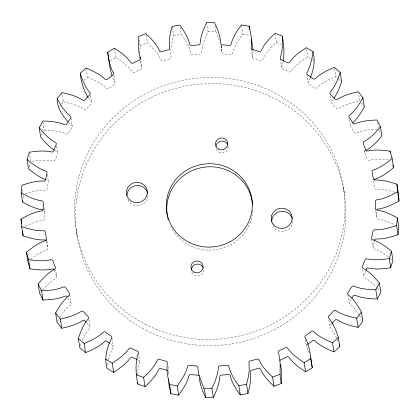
<?xml version="1.0" encoding="UTF-8"?>
<svg xmlns="http://www.w3.org/2000/svg" width="420" height="420" viewBox="0 0 420 420"><rect width="100%" height="100%" fill="white"/><g stroke="black" fill="none" stroke-linecap="round" stroke-linejoin="round"><path stroke-width="0.32" stroke-dasharray="2.1 1.58" d="M44.116 207.958L44.683 211.633L44.63 218.537A1.649 1.596 -8.7 0 1 43.029 220.185C36.713 221.104 30.749 223.687 25.195 226.742M396.606 225.95C390.91 222.794 384.799 220.101 378.31 219.198A1.649 1.596 -8.7 0 1 376.724 217.56L376.772 211.286M252.961 50.348L252.625 56.81A1.649 1.596 -8.7 0 0 253.811 58.742L260.647 60.611A1.649 1.596 -8.7 0 0 262.721 59.572C265.839 52.899 271.1 47.534 276.397 42.546L275.179 34.577M139.713 53.062L140.086 45.691L139.146 39.564M137.592 374.603L137.986 369.401L139.65 362.518A1.649 1.596 -8.7 0 0 138.857 360.402L137.702 359.846M23.042 197.647L23.368 194.497M168.556 374.115L168.782 372.382A1.649 1.596 -8.7 0 0 168.341 370.85M107.457 365.306L108.024 361.651M374.147 241.526L373.039 247.081A1.649 1.596 -8.7 0 0 374.278 248.981C380.069 250.887 385.271 254.284 389.975 258.106M283.07 61.541L281.752 66.68A1.649 1.596 -8.7 0 0 282.55 68.791L288.902 71.852A1.649 1.596 -8.7 0 0 291.133 71.195C295.459 65.184 301.633 60.837 307.781 56.863L311.656 59.188M172.127 27.106C175.549 37.165 168.982 46.82 170.987 57.052A1.649 1.596 -8.7 0 1 169.78 58.989L162.913 60.9A1.649 1.596 -8.7 0 1 160.855 59.871C157.836 53.23 152.644 47.885 147.415 42.924L146.008 33.731M108.46 359.782L110.003 354.097L112.943 347.608A1.649 1.596 -8.7 0 0 112.565 345.387L109.998 343.502M29.059 166.924L30.156 163.265M80.409 345.786L81.659 342.295M365.726 270.811L363.82 275.499A1.649 1.596 -8.7 0 0 364.681 277.589L370.634 281.6L377.139 287.963M310.275 77.868L308.464 81.585A1.649 1.596 -8.7 0 0 308.842 83.806L314.496 87.948A1.649 1.596 -8.7 0 0 316.811 87.701C322.182 82.556 329.065 79.375 335.858 76.555L338.263 78.682M206.656 22.58L208.063 31.773C204.96 38.267 202.036 45.103 201.605 52.374A1.649 1.596 -8.7 0 1 200.051 54.07L192.953 54.726A1.649 1.596 -8.7 0 1 191.126 53.345C189.43 46.284 185.357 40.084 181.157 34.267L180.122 27.526M82.546 340.001L85.449 334.036L89.565 328.178A1.649 1.596 -8.7 0 0 89.617 325.92L86.583 322.681M41.517 135.303L42.404 133.597M43.586 131.323L44.174 130.19L42.861 121.611M57.677 321.121L59.561 317.903M59.876 317.368L65.158 309.913L70.313 304.873A1.649 1.596 -8.7 0 0 70.791 302.663L67.757 297.869M351.115 299.166L349.393 301.838A1.649 1.596 -8.7 0 0 349.839 304.048L354.921 309.062L359.173 314.879M241.463 25.505L242.776 34.088C238.502 39.921 234.339 46.132 232.538 53.224A1.649 1.596 -8.7 0 1 230.69 54.616L223.603 54.002A1.649 1.596 -8.7 0 1 222.07 52.316L220.946 44.961M59.341 106.885L63.315 101.819L61.908 92.626M333.349 99.194L331.842 101.02A1.649 1.596 -8.7 0 0 331.79 103.273L336.556 108.36A1.649 1.596 -8.7 0 0 338.872 108.528C345.109 104.428 352.464 102.511 359.678 100.947L358.643 94.206M42.41 289.889L49.828 282.539L55.839 278.497A1.649 1.596 -8.7 0 0 56.726 276.402L55.692 269.661M331.558 323.815L330.236 325.211A1.649 1.596 -8.7 0 0 330.256 327.469L334.294 333.307L337.087 339.208M84.073 80.283L87.476 77.285L86.069 68.093M30.812 259.161C35.563 255.318 40.813 251.895 46.641 249.942A1.649 1.596 -8.7 0 0 47.906 248.042L46.688 240.072M110.25 60.779L115.831 57.43C121.916 61.362 128.037 65.677 132.274 71.663A1.649 1.596 -8.7 0 0 134.5 72.303L140.894 69.206A1.649 1.596 -8.7 0 0 141.719 67.09L140.259 60.795M140.086 45.691L147.415 42.924M25.179 193.909C31.579 191.725 38.309 189.992 45.124 190.239A1.649 1.596 -8.7 0 0 47.014 188.9L48.368 182.112A1.649 1.596 -8.7 0 0 47.129 180.217M173.439 35.69L181.157 34.267M377.155 129.271C370.183 129.512 363.048 130.226 356.57 132.972A1.649 1.596 -8.7 0 1 354.328 132.395L350.616 126.536A1.649 1.596 -8.7 0 1 351.094 124.32M208.063 31.773L215.906 31.752L219.492 40.362M44.174 130.19C51.534 130.405 59.11 130.935 65.972 133.823A1.649 1.596 -8.7 0 0 68.224 133.234L72.014 127.355A1.649 1.596 -8.7 0 0 71.568 125.144L68.948 122.755M388.311 159.973C382.032 159.091 375.532 158.802 369.301 160.193A1.649 1.596 -8.7 0 1 367.211 159.222L364.681 152.791L363.93 147.887M242.776 34.088L250.472 35.459M63.315 101.819C70.486 103.341 77.816 105.205 84.011 109.279A1.649 1.596 -8.7 0 0 86.336 109.1L91.172 103.982A1.649 1.596 -8.7 0 0 91.151 101.724L88.709 98.401M394.727 192.245C388.909 190.349 382.778 189.011 376.63 189.263A1.649 1.596 -8.7 0 1 374.761 187.94L373.501 181.157M276.397 42.546L281.258 44.363M87.476 77.285C94.217 80.062 101.057 83.202 106.365 88.321A1.649 1.596 -8.7 0 0 108.68 88.557L114.392 84.378A1.649 1.596 -8.7 0 0 114.802 82.152L112.387 76.792M54.663 150.439L56.726 151.604A1.649 1.596 -8.7 0 1 57.587 153.694L54.968 160.141A1.649 1.596 -8.7 0 1 52.862 161.123C45.57 159.511 38.01 160.335 30.707 161.438L29.395 152.859M312.207 59.519L314.423 60.848M390.464 258.494L391.44 259.271M338.741 79.107L341.618 81.659M377.543 288.43L379.565 290.782M361.237 102.963L363.972 106.491M359.483 315.415L361.631 319.158M378.998 130.342L380.719 133.739M309.241 352.957L306.605 347.041A1.649 1.596 -8.7 0 1 307.015 344.815M54.427 270.559L56.726 276.402M337.365 339.796L338.567 343.282M46.646 241.259L47.906 248.042M221.172 45.916L222.07 52.316M390.889 156.697L391.078 157.925M377.391 122.467L378.142 127.37M375.695 210.819L376.724 217.56M371.758 239.327L373.07 247.905M349.414 119.621L350.354 125.753M334.64 68.586L335.858 76.555M362.665 269.577L363.699 276.318M330.351 95.812L331.38 102.553M343.403 187.383L344.342 193.515M347.897 294.656L349.115 302.626M306.563 48.899L307.781 56.863M306.941 74.392L308.165 82.357M328.792 320.019L329.826 326.76M280.292 58.91L281.605 67.494M305.282 339.523L306.317 346.269M251.228 48.442L252.635 57.635M221.272 45.707L221.928 49.996M214.966 25.62L215.906 31.752M140.732 60.548L141.855 67.904M168.021 366.655L168.772 371.558M114.424 48.237L115.831 57.43M113.967 75.574L115.091 82.929M138.49 353.12L139.802 361.699M90.552 95.692L91.581 102.433M111.93 338.252L113.242 346.836M70.98 117.989L72.293 126.567M76.125 229.551L77.065 235.678M88.993 319.898L90.027 326.639M56.679 146.134L57.708 152.875M69.741 294.861L71.053 303.445M47.303 174.547L48.337 181.288M22.617 189.593L23.179 193.268M44.494 210.829A1.649 1.596 -8.7 0 1 44.683 211.633M364.681 152.791A1.649 1.596 -8.7 0 1 364.891 151.21M292.604 221.319A10.453 10.117 -8.7 0 1 283.437 231.425A10.453 10.117 -8.7 0 1 272.034 223.97M147.819 195.478A10.453 10.117 -8.7 0 1 147.735 196.749L147.483 197.999A10.453 10.117 -8.7 0 1 137.996 205.648A10.453 10.117 -8.7 0 1 127.648 199.337M252.688 210.803A43.05 41.659 -8.7 0 1 217.697 249.365A43.05 41.659 -8.7 0 1 170.788 226.469M203.627 269.887A6.148 5.954 -8.7 0 1 191.457 271.22M228.191 146.69A6.148 5.954 -8.7 0 1 216.074 148.391M146.186 330.351A135.292 130.924 -8.7 0 0 345.849 209.89A135.292 130.924 -8.7 0 0 140.07 103.556A135.292 130.924 -8.7 0 0 146.186 330.351M145.252 324.219A135.292 130.924 -8.7 0 0 344.915 203.758A135.292 130.924 -8.7 0 0 139.13 97.424A135.292 130.924 -8.7 0 0 145.252 324.219"/><path stroke-width="0.63" d="M199.406 378.037C199.972 384.862 202.634 391.298 205.501 397.441L213.344 397.42C216.447 390.931 219.371 384.09 219.802 376.819A1.649 1.596 -8.7 0 1 221.356 375.123L228.454 374.467A1.649 1.596 -8.7 0 1 230.276 375.848C231.977 382.909 236.05 389.109 240.251 394.926L247.968 393.508C249.8 386.579 251.375 379.334 250.42 372.146A1.649 1.596 -8.7 0 1 251.627 370.204L258.494 368.293A1.649 1.596 -8.7 0 1 260.552 369.327C263.571 375.963 268.763 381.313 273.992 386.269L281.321 383.502C278.581 373.459 281.899 362.796 278.281 352.91A1.649 1.596 -8.7 0 1 279.106 350.794L285.5 347.697A1.649 1.596 -8.7 0 1 287.726 348.338C291.963 354.322 298.084 358.638 304.169 362.57L305.576 371.763L312.275 367.742L310.595 357.924M281.321 383.502L281.694 376.131L281.258 368.981L280.387 364.319M43.097 209.995C35.758 208.997 28.996 205.632 22.591 202.067L21.184 192.869L21.961 185.299C28.954 182.915 36.251 180.763 43.717 181.046A1.649 1.596 -8.7 0 0 45.607 179.708L46.961 172.919A1.649 1.596 -8.7 0 0 45.722 171.019C38.713 168.735 32.708 164.215 27.101 159.558L29.3 152.245C36.603 151.142 44.163 150.318 51.455 151.93A1.649 1.596 -8.7 0 0 53.56 150.948L56.18 144.501A1.649 1.596 -8.7 0 0 55.319 142.411C48.877 138.915 43.843 133.392 39.223 127.811L42.767 120.997C50.127 121.212 57.703 121.742 64.565 124.63A1.649 1.596 -8.7 0 0 66.817 124.042L70.607 118.162A1.649 1.596 -8.7 0 0 70.161 115.952C64.502 111.358 60.611 105.016 57.141 98.705L61.908 92.626C69.08 94.148 76.409 96.012 82.604 100.086A1.649 1.596 -8.7 0 0 84.929 99.902L89.764 94.789A1.649 1.596 -8.7 0 0 89.743 92.531C85.055 86.992 82.441 80.052 80.236 73.227L86.069 68.093C92.809 70.864 99.65 74.004 104.958 79.128A1.649 1.596 -8.7 0 0 107.273 79.359L112.985 75.185A1.649 1.596 -8.7 0 0 113.395 72.959C109.841 66.649 108.596 59.357 107.725 52.259L114.424 48.237C120.508 52.169 126.63 56.48 130.867 62.465A1.649 1.596 -8.7 0 0 133.093 63.11L139.493 60.013A1.649 1.596 -8.7 0 0 140.311 57.897C138.012 51.03 138.185 43.633 138.679 36.498L146.008 33.731C151.237 38.687 156.429 44.037 159.448 50.673A1.649 1.596 -8.7 0 0 161.506 51.707L168.373 49.796A1.649 1.596 -8.7 0 0 169.58 47.854C168.625 40.666 170.2 33.422 172.032 26.492L179.75 25.074C183.95 30.891 188.024 37.091 189.725 44.152A1.649 1.596 -8.7 0 0 191.546 45.533L198.644 44.877A1.649 1.596 -8.7 0 0 200.198 43.181C200.629 35.91 203.553 29.069 206.656 22.58L214.499 22.559C217.518 29.043 220.343 35.884 220.663 43.123A1.649 1.596 -8.7 0 0 222.196 44.809L229.283 45.423A1.649 1.596 -8.7 0 0 231.131 44.032C232.932 36.934 237.095 30.728 241.369 24.896L249.065 26.266C250.808 33.206 252.273 40.451 251.218 47.618A1.649 1.596 -8.7 0 0 252.404 49.55L259.24 51.419A1.649 1.596 -8.7 0 0 261.314 50.374C264.432 43.706 269.693 38.341 274.99 33.353L282.282 36.078C283.831 44.258 284.582 52.7 283.19 60.958M22.591 202.067L22.722 200.802M374.393 240.293A1.649 1.596 -8.7 0 1 376.283 238.954C383.749 239.237 391.046 237.085 398.039 234.701L396.632 225.503L397.409 217.933C391.004 214.368 384.242 211.003 376.903 210.005A1.649 1.596 -8.7 0 1 375.317 208.367L375.37 201.464A1.649 1.596 -8.7 0 1 376.971 199.815C384.358 198.77 391.151 195.358 397.593 191.762L396.921 184.196C389.949 181.844 382.657 179.739 375.223 180.07A1.649 1.596 -8.7 0 1 373.354 178.742L372.094 171.959A1.649 1.596 -8.7 0 1 373.359 170.058C380.42 167.722 386.474 163.17 392.138 158.487L390.044 151.184C382.741 150.119 375.17 149.347 367.894 150.995A1.649 1.596 -8.7 0 1 365.804 150.029L363.274 143.598A1.649 1.596 -8.7 0 1 364.161 141.503C370.655 137.965 375.764 132.416 380.462 126.808L377.013 120.015C369.626 120.272 362.04 120.855 355.163 123.774A1.649 1.596 -8.7 0 1 352.921 123.197L349.209 117.338A1.649 1.596 -8.7 0 1 349.687 115.127C355.409 110.502 359.389 104.144 362.954 97.802L358.27 91.754C351.057 93.319 343.702 95.235 337.465 99.335A1.649 1.596 -8.7 0 1 335.149 99.167L330.382 94.08A1.649 1.596 -8.7 0 1 330.435 91.823C335.192 86.268 337.906 79.317 340.216 72.466L334.451 67.363C327.658 70.182 320.775 73.364 315.404 78.508A1.649 1.596 -8.7 0 1 313.089 78.755L307.435 74.613A1.649 1.596 -8.7 0 1 307.057 72.392C310.69 66.087 312.044 58.779 313.016 51.655L306.374 47.67C300.227 51.644 294.053 55.991 289.732 61.997A1.649 1.596 -8.7 0 1 287.495 62.654L281.143 59.598A1.649 1.596 -8.7 0 1 280.35 57.482C282.733 50.636 282.676 43.229 282.282 36.078M398.039 234.701L398.816 227.131L397.409 217.933M137.125 359.567L132.505 357.346A1.649 1.596 -8.7 0 0 130.268 358.003C125.948 364.009 119.773 368.356 113.626 372.33L106.985 368.345C104.234 358.265 106.785 347.498 111.536 338.415A1.649 1.596 -8.7 0 0 111.158 336.194L105.504 332.052A1.649 1.596 -8.7 0 0 103.189 332.299C97.818 337.444 90.935 340.625 84.142 343.445L78.383 338.342C80.687 331.49 83.402 324.539 88.158 318.98A1.649 1.596 -8.7 0 0 88.211 316.727L83.444 311.64A1.649 1.596 -8.7 0 0 81.128 311.472C74.891 315.572 67.536 317.489 60.323 319.053L55.64 313.005C59.204 306.663 63.184 300.305 68.906 295.68A1.649 1.596 -8.7 0 0 69.384 293.465L65.672 287.606A1.649 1.596 -8.7 0 0 63.431 287.028C56.553 289.952 48.967 290.535 41.58 290.792L38.131 283.999C42.83 278.392 47.938 272.843 54.432 269.304A1.649 1.596 -8.7 0 0 55.319 267.209L52.789 260.778A1.649 1.596 -8.7 0 0 50.699 259.807C43.423 261.461 35.852 260.689 28.55 259.623L26.455 252.32C32.12 247.637 38.178 243.085 45.234 240.749A1.649 1.596 -8.7 0 0 46.499 238.844L45.239 232.06A1.649 1.596 -8.7 0 0 43.37 230.738C35.936 231.063 28.649 228.963 21.672 226.606L21 219.041C27.442 215.45 34.235 212.037 41.622 210.992A1.649 1.596 -8.7 0 0 43.223 209.344L43.276 202.44A1.649 1.596 -8.7 0 0 41.69 200.802C34.351 199.804 27.589 196.439 21.184 192.869M247.968 393.508L246.561 384.31L248.325 377.123L249.254 370.004L249.013 362.948A1.649 1.596 -8.7 0 1 250.22 361.011L257.087 359.1A1.649 1.596 -8.7 0 1 259.145 360.129C262.164 366.77 267.356 372.115 272.585 377.076L273.992 386.269M365.962 270.228L366.44 269.052A1.649 1.596 -8.7 0 1 368.545 268.07C375.837 269.682 383.397 268.858 390.7 267.755L389.293 258.562L391.493 251.244C385.885 246.593 379.88 242.072 372.871 239.783A1.649 1.596 -8.7 0 1 371.632 237.888L372.986 231.1A1.649 1.596 -8.7 0 1 374.876 229.761C382.342 230.044 389.639 227.892 396.632 225.503M390.7 267.755L392.899 260.442L391.493 251.244M310.501 77.311C313.703 69.179 315.488 60.239 313.016 51.655M213.344 397.42L211.937 388.227C215.04 381.733 217.964 374.897 218.395 367.626A1.649 1.596 -8.7 0 1 219.949 365.93L227.047 365.274A1.649 1.596 -8.7 0 1 228.874 366.655C230.57 373.716 234.644 379.916 238.844 385.733L240.251 394.926M351.803 298.1L353.183 295.958A1.649 1.596 -8.7 0 1 355.435 295.37C362.297 298.258 369.873 298.788 377.233 299.003L375.827 289.81L379.37 282.996C374.75 277.415 369.716 271.892 363.274 268.396A1.649 1.596 -8.7 0 1 362.413 266.306L365.032 259.859A1.649 1.596 -8.7 0 1 367.138 258.877C374.43 260.489 381.99 259.665 389.293 258.562M377.233 299.003L380.777 292.189L379.37 282.996M334 98.186L335.958 95.156L339.124 88.646L341.618 81.659L340.216 72.466M168.746 382.027L169.271 386.552L170.935 393.734L178.631 395.105L177.224 385.912C181.498 380.079 185.661 373.868 187.462 366.776A1.649 1.596 -8.7 0 1 189.31 365.384L196.397 365.999A1.649 1.596 -8.7 0 1 197.93 367.684C198.009 378.236 205.396 386.909 205.501 397.441M178.631 395.105C182.905 389.272 187.068 383.066 188.869 375.968A1.649 1.596 -8.7 0 1 190.717 374.577L197.804 375.191A1.649 1.596 -8.7 0 1 199.169 376.068M331.994 323.353L335.071 320.098A1.649 1.596 -8.7 0 1 337.397 319.914C343.592 323.988 350.921 325.852 358.092 327.374L356.685 318.181L361.452 312.102C357.982 305.792 354.092 299.45 348.432 294.856A1.649 1.596 -8.7 0 1 347.986 292.645L351.776 286.766A1.649 1.596 -8.7 0 1 354.029 286.178C360.89 289.065 368.466 289.595 375.827 289.81M358.092 327.374L362.859 321.295L361.452 312.102M352.921 122.792L356.249 119.28L360.586 113.437L364.361 106.995L362.954 97.802M105.578 359.153L112.219 363.137C118.367 359.163 124.541 354.816 128.867 348.805A1.649 1.596 -8.7 0 1 131.098 348.149L137.45 351.209A1.649 1.596 -8.7 0 1 138.248 353.32C134.988 363.174 135.87 373.879 137.718 383.922L145.01 386.647L143.603 377.454C148.901 372.467 154.161 367.101 157.279 360.428A1.649 1.596 -8.7 0 1 159.353 359.389L166.189 361.258A1.649 1.596 -8.7 0 1 167.375 363.19C165.748 373.543 169.984 383.534 170.935 393.734M145.01 386.647C150.308 381.659 155.568 376.294 158.686 369.626A1.649 1.596 -8.7 0 1 160.76 368.582L167.596 370.451M307.534 344.437L312.727 340.641A1.649 1.596 -8.7 0 1 315.042 340.872C320.35 345.996 327.191 349.135 333.931 351.907L332.524 342.715L338.357 337.575C336.152 330.75 333.538 323.815 328.85 318.276A1.649 1.596 -8.7 0 1 328.829 316.019L333.664 310.9A1.649 1.596 -8.7 0 1 335.99 310.721C342.185 314.795 349.514 316.659 356.685 318.181M333.931 351.907L339.764 346.773L338.357 337.575M392.138 158.487L393.545 167.68C387.881 172.363 381.822 176.915 374.766 179.251A1.649 1.596 -8.7 0 0 374.01 179.634M304.169 362.57L310.868 358.549C309.997 351.445 308.758 344.153 305.198 337.848A1.649 1.596 -8.7 0 1 305.608 335.622L311.32 331.443A1.649 1.596 -8.7 0 1 313.635 331.679C318.943 336.798 325.784 339.938 332.524 342.715M365.568 150.696C372.062 147.157 377.171 141.608 381.869 136.001L380.462 126.808M396.921 184.196L398.328 193.394L399 200.959C392.558 204.55 385.765 207.963 378.378 209.008A1.649 1.596 -8.7 0 0 376.976 209.853M78.383 338.342L79.784 347.534L85.549 352.637C92.342 349.818 99.225 346.637 104.596 341.492A1.649 1.596 -8.7 0 1 106.911 341.245L109.484 343.13M272.585 377.076L279.914 374.309M55.64 313.005L57.047 322.198L61.73 328.246C68.943 326.681 76.298 324.765 82.535 320.665A1.649 1.596 -8.7 0 1 84.851 320.833L86.153 322.219M238.844 385.733L246.561 384.31M38.131 283.999L39.538 293.192L42.987 299.985C50.374 299.728 57.96 299.145 64.838 296.226A1.649 1.596 -8.7 0 1 67.079 296.804M204.094 388.248L211.937 388.227M26.455 252.32L27.862 261.513L29.957 268.816C37.259 269.881 44.83 270.653 52.106 269.005A1.649 1.596 -8.7 0 1 54.196 269.971M169.528 384.542L177.224 385.912M21.672 226.606L23.079 235.804C30.051 238.156 37.343 240.261 44.777 239.93A1.649 1.596 -8.7 0 1 46.305 240.503M46.001 179.828C39.464 177.429 33.815 173.166 28.508 168.756L27.101 159.558M136.311 374.729L143.603 377.454M305.576 371.763C299.492 367.831 293.37 363.52 289.133 357.536A1.649 1.596 -8.7 0 0 286.907 356.89L280.507 359.987A1.649 1.596 -8.7 0 0 279.851 360.518M54.175 150.087L50.773 147.599L45.476 142.643L40.63 137.004L39.223 127.811M68.129 121.879C62.26 115.421 57.083 107.767 57.141 98.705M88.074 97.398C83.606 90.085 80.966 81.758 80.236 73.227M339.166 345.025L339.764 346.773M392.847 165.244L393.545 167.68M111.951 75.684L110.166 68.749L107.725 52.259M251.307 39.05L251.58 40.246M251.858 41.444L252.966 49.754M397.593 191.762L399 200.959M390.044 151.184L390.233 152.407M310.868 358.549L312.275 367.742M249.065 26.266L249.538 29.332M112.219 363.137L113.626 372.33M84.142 343.445L85.549 352.637M60.323 319.053L61.73 328.246M41.58 290.792L42.987 299.985M28.55 259.623L29.957 268.816M21 219.041L21.656 223.335M168.441 379.439L168.593 380.73M22.685 231.389L23.079 235.804M139.949 56.963L140.07 58.91M137.671 382.694L137.718 383.922M271.714 221.456A10.453 10.117 -8.7 0 1 271.798 220.185L272.05 218.935A10.453 10.117 -8.7 0 1 282.193 211.26A10.453 10.117 -8.7 0 1 292.283 218.804M126.924 195.615A10.453 10.117 -8.7 0 1 136.096 185.514A10.453 10.117 -8.7 0 1 147.499 192.964M168.242 219.739A43.05 41.659 -8.7 0 1 167.759 217.833M167.486 216.557A43.05 41.659 -8.7 0 1 204.172 167.186A43.05 41.659 -8.7 0 1 252.662 204.918M191.336 270.06A6.148 5.954 -8.7 0 1 203.144 267.613M215.985 146.071A6.148 5.954 -8.7 0 1 227.64 144.433M147.263 193.683L147.016 194.938A10.453 10.117 -8.7 0 1 129.89 200.051A10.453 10.117 -8.7 0 1 133.292 183.02A10.453 10.117 -8.7 0 1 147.263 193.683M271.577 215.87L271.331 217.119A10.453 10.117 -8.7 0 0 285.301 227.787A10.453 10.117 -8.7 0 0 288.703 210.751A10.453 10.117 -8.7 0 0 271.577 215.87M190.05 242.87A43.05 41.659 -8.7 0 0 252.236 202.503A43.05 41.659 -8.7 0 0 185.603 170.835A43.05 41.659 -8.7 0 0 190.05 242.87M218.704 149.189A6.148 5.954 -8.7 0 0 227.724 143.624A6.148 5.954 -8.7 0 0 218.321 138.884A6.148 5.954 -8.7 0 0 218.704 149.189M193.961 272.108A6.148 5.954 -8.7 0 0 203.154 266.821A6.148 5.954 -8.7 0 0 193.914 261.791A6.148 5.954 -8.7 0 0 193.961 272.108"/></g></svg>
